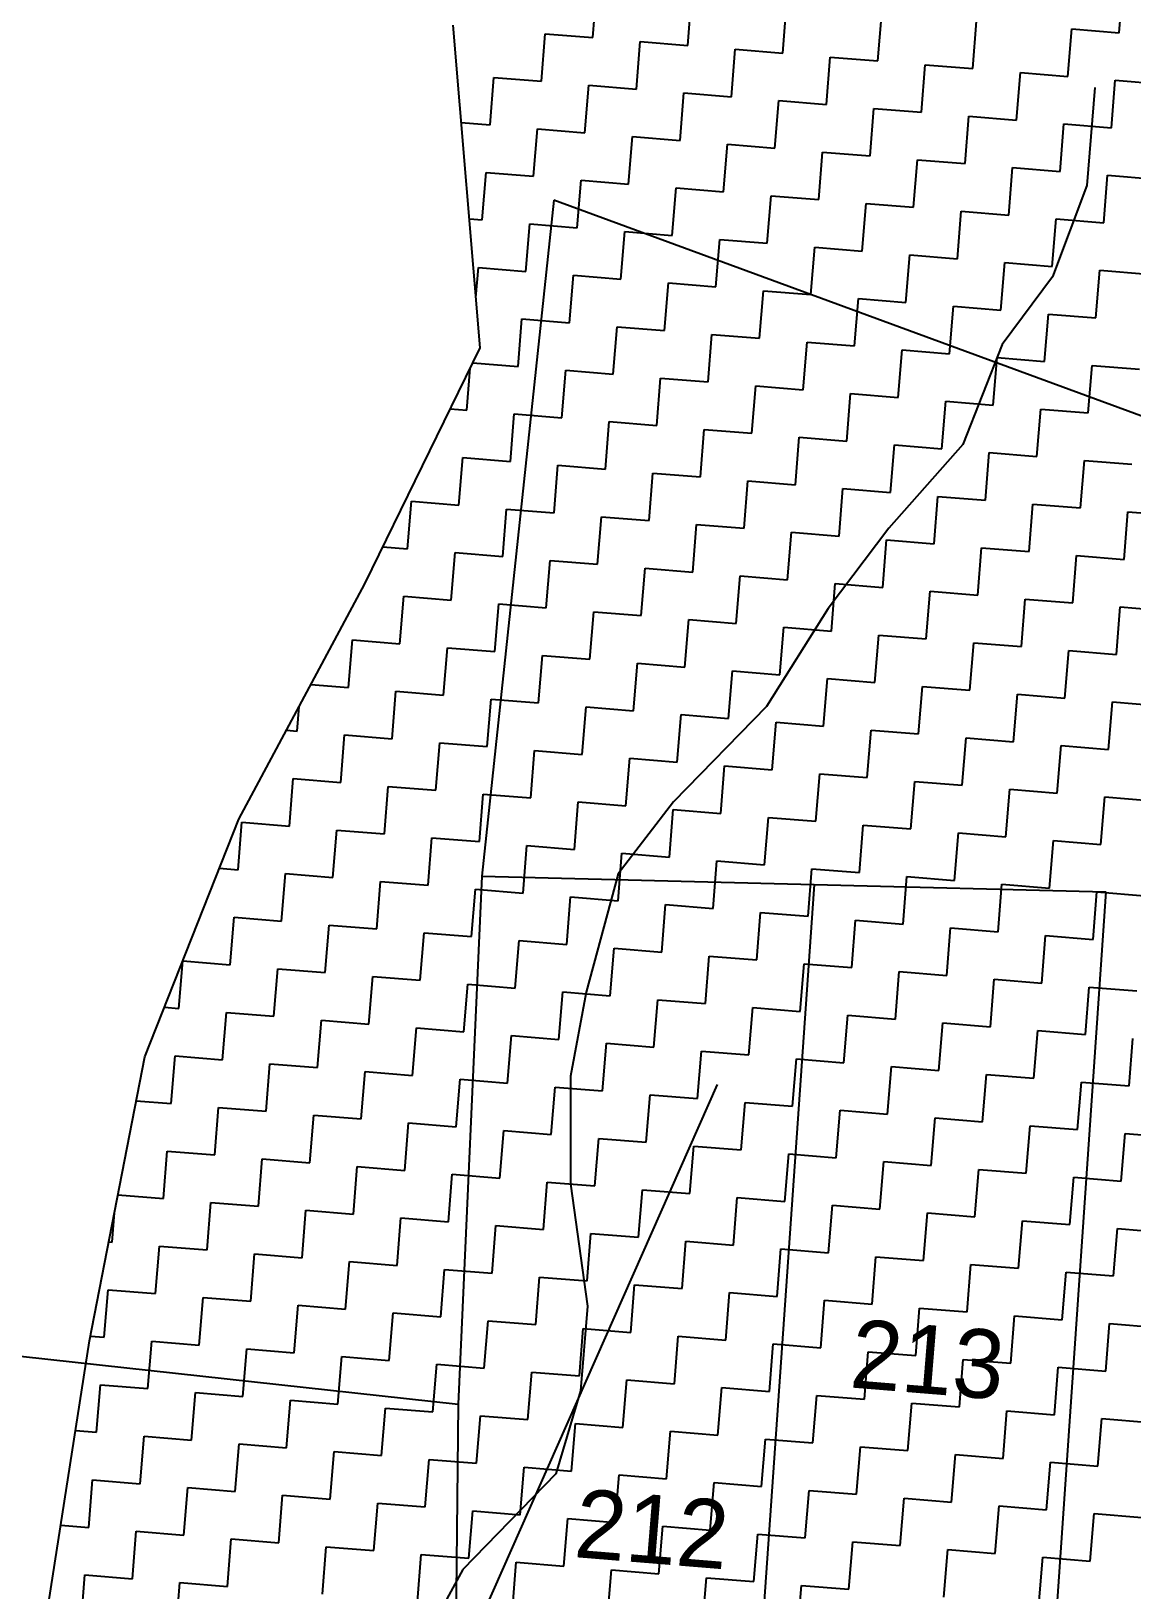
# Model space of a CAD drawing. Header units: metres. Extents: x 286589 to 288713, y 2001360 to 2004418.
# Drawn here: x 288241.7 to 288362.6, y 2002642.5 to 2002813.7 of the extents above; entities that cross this region are included whole.
import ezdxf
from ezdxf.enums import TextEntityAlignment as Align

# ---------------------------------------------------------------- set-up
doc = ezdxf.new("R2010")
doc.units = ezdxf.units.M
doc.header["$MEASUREMENT"] = 0
for name, color, linetype in [('LINE_WATER', 4, 'Continuous'), ('POLY_HATCH', 12, 'Continuous'), ('POLY_PARCEL', 6, 'Continuous'), ('TEXT_PARCEL', 7, 'Continuous')]:
    doc.layers.add(name, color=color, linetype=linetype)
doc.styles.add('TEXT_MAP', font='')
doc.styles.get('TEXT_MAP').set_extended_font_data('Kruti Dev 050')

msp = doc.modelspace()

# ---------------------------------------------------------------- linework, layer by layer
msp.add_lwpolyline([(288275.95, 2002605.07), (288317.11, 2002697.98)])
at = {"layer": 'LINE_WATER'}
for p, q in [((288358.57, 2002807.47), (288357.69, 2002796.71)), ((288357.69, 2002796.71), (288353.92, 2002786.68)), ((288353.92, 2002786.68), (288348.39, 2002779.25)), ((288348.39, 2002779.25), (288344.05, 2002768.28)), ((288344.05, 2002768.28), (288335.91, 2002759.1)), ((288335.91, 2002759.1), (288329.28, 2002750.28)), ((288329.28, 2002750.28), (288322.49, 2002739.51)), ((288322.49, 2002739.51), (288312.27, 2002729.02)), ((288312.27, 2002729.02), (288306.21, 2002721.14)), ((288306.21, 2002721.14), (288302.69, 2002708.14)), ((288302.69, 2002708.14), (288300.95, 2002698.92)), ((288300.95, 2002698.92), (288300.97, 2002687.1)), ((288300.97, 2002687.1), (288302.83, 2002673.66)), ((288302.83, 2002673.66), (288302.07, 2002664.37)), ((288302.07, 2002664.37), (288299.36, 2002655.23)), ((288299.36, 2002655.23), (288289.14, 2002644.74)), ((288289.14, 2002644.74), (288284.51, 2002636.25))]:
    msp.add_line(p, q, dxfattribs=at)
at = {"layer": 'POLY_HATCH', "linetype": 'Continuous'}
for p, q in [((288303.4, 2002812.95), (288303.83, 2002818.17)), ((288313.84, 2002812.1), (288314.26, 2002817.32)), ((288361.23, 2002813.49), (288361.65, 2002818.71)), ((288324.27, 2002811.25), (288324.7, 2002816.46)), ((288334.71, 2002810.4), (288335.14, 2002815.61)), ((288345.15, 2002809.55), (288345.57, 2002814.76)), ((288355.58, 2002808.69), (288356.01, 2002813.91)), ((288356.01, 2002813.91), (288361.23, 2002813.49)), ((288297.76, 2002808.16), (288298.18, 2002813.37)), ((288298.18, 2002813.37), (288303.4, 2002812.95)), ((288308.2, 2002807.3), (288308.62, 2002812.52)), ((288308.62, 2002812.52), (288313.84, 2002812.1)), ((288318.63, 2002806.45), (288319.06, 2002811.67)), ((288319.06, 2002811.67), (288324.27, 2002811.25)), ((288329.07, 2002805.6), (288329.49, 2002810.82)), ((288329.49, 2002810.82), (288334.71, 2002810.4)), ((288339.5, 2002804.75), (288339.93, 2002809.97)), ((288339.93, 2002809.97), (288345.15, 2002809.55)), ((288349.94, 2002803.9), (288350.37, 2002809.12)), ((288350.37, 2002809.12), (288355.58, 2002808.69)), ((288292.12, 2002803.36), (288292.54, 2002808.58)), ((288292.54, 2002808.58), (288297.76, 2002808.16)), ((288302.55, 2002802.51), (288302.98, 2002807.73)), ((288302.98, 2002807.73), (288308.2, 2002807.3)), ((288360.38, 2002803.05), (288360.8, 2002808.27)), ((288360.8, 2002808.27), (288366.02, 2002807.84)), ((288312.99, 2002801.66), (288313.41, 2002806.88)), ((288313.41, 2002806.88), (288318.63, 2002806.45)), ((288323.42, 2002800.81), (288323.85, 2002806.03)), ((288323.85, 2002806.03), (288329.07, 2002805.6)), ((288288.96, 2002803.62), (288292.12, 2002803.36)), ((288333.86, 2002799.96), (288334.29, 2002805.18)), ((288334.29, 2002805.18), (288339.5, 2002804.75)), ((288344.3, 2002799.11), (288344.72, 2002804.33)), ((288344.72, 2002804.33), (288349.94, 2002803.9)), ((288296.91, 2002797.72), (288297.33, 2002802.94)), ((288297.33, 2002802.94), (288302.55, 2002802.51)), ((288307.34, 2002796.87), (288307.77, 2002802.09)), ((288307.77, 2002802.09), (288312.99, 2002801.66)), ((288354.73, 2002798.26), (288355.16, 2002803.48)), ((288355.16, 2002803.48), (288360.38, 2002803.05)), ((288317.78, 2002796.02), (288318.21, 2002801.24)), ((288318.21, 2002801.24), (288323.42, 2002800.81)), ((288328.22, 2002795.17), (288328.64, 2002800.38)), ((288328.64, 2002800.38), (288333.86, 2002799.96)), ((288338.65, 2002794.32), (288339.08, 2002799.53)), ((288339.08, 2002799.53), (288344.3, 2002799.11)), ((288349.09, 2002793.47), (288349.51, 2002798.68)), ((288349.51, 2002798.68), (288354.73, 2002798.26)), ((288291.26, 2002792.93), (288291.69, 2002798.14)), ((288291.69, 2002798.14), (288296.91, 2002797.72)), ((288301.7, 2002792.08), (288302.13, 2002797.29)), ((288302.13, 2002797.29), (288307.34, 2002796.87)), ((288359.53, 2002792.61), (288359.95, 2002797.83)), ((288359.95, 2002797.83), (288365.17, 2002797.41)), ((288312.14, 2002791.22), (288312.56, 2002796.44)), ((288312.56, 2002796.44), (288317.78, 2002796.02)), ((288322.57, 2002790.37), (288323, 2002795.59)), ((288323, 2002795.59), (288328.22, 2002795.17)), ((288333.01, 2002789.52), (288333.43, 2002794.74)), ((288333.43, 2002794.74), (288338.65, 2002794.32)), ((288343.45, 2002788.67), (288343.87, 2002793.89)), ((288343.87, 2002793.89), (288349.09, 2002793.47)), ((288289.85, 2002793.04), (288291.26, 2002792.93)), ((288296.06, 2002787.28), (288296.48, 2002792.5)), ((288296.48, 2002792.5), (288301.7, 2002792.08)), ((288306.49, 2002786.43), (288306.92, 2002791.65)), ((288306.92, 2002791.65), (288312.14, 2002791.22)), ((288353.88, 2002787.82), (288354.31, 2002793.04)), ((288354.31, 2002793.04), (288359.53, 2002792.61)), ((288316.93, 2002785.58), (288317.36, 2002790.8)), ((288317.36, 2002790.8), (288322.57, 2002790.37)), ((288327.37, 2002784.73), (288327.79, 2002789.95)), ((288327.79, 2002789.95), (288333.01, 2002789.52)), ((288337.8, 2002783.88), (288338.23, 2002789.1)), ((288338.23, 2002789.1), (288343.45, 2002788.67)), ((288348.24, 2002783.03), (288348.66, 2002788.25)), ((288348.66, 2002788.25), (288353.88, 2002787.82)), ((288290.57, 2002784.43), (288290.84, 2002787.71)), ((288290.84, 2002787.71), (288296.06, 2002787.28)), ((288300.85, 2002781.64), (288301.28, 2002786.86)), ((288301.28, 2002786.86), (288306.49, 2002786.43)), ((288358.67, 2002782.18), (288359.1, 2002787.4)), ((288359.1, 2002787.4), (288364.32, 2002786.97)), ((288311.29, 2002780.79), (288311.71, 2002786.01)), ((288311.71, 2002786.01), (288316.93, 2002785.58)), ((288321.72, 2002779.94), (288322.15, 2002785.16)), ((288322.15, 2002785.16), (288327.37, 2002784.73)), ((288332.16, 2002779.09), (288332.58, 2002784.31)), ((288332.58, 2002784.31), (288337.8, 2002783.88)), ((288342.6, 2002778.24), (288343.02, 2002783.45)), ((288343.02, 2002783.45), (288348.24, 2002783.03)), ((288295.21, 2002776.85), (288295.63, 2002782.06)), ((288295.63, 2002782.06), (288300.85, 2002781.64)), ((288353.03, 2002777.39), (288353.46, 2002782.6)), ((288353.46, 2002782.6), (288358.67, 2002782.18)), ((288305.64, 2002776), (288306.07, 2002781.21)), ((288306.07, 2002781.21), (288311.29, 2002780.79)), ((288316.08, 2002775.15), (288316.5, 2002780.36)), ((288316.5, 2002780.36), (288321.72, 2002779.94)), ((288326.52, 2002774.29), (288326.94, 2002779.51)), ((288326.94, 2002779.51), (288332.16, 2002779.09)), ((288336.95, 2002773.44), (288337.38, 2002778.66)), ((288337.38, 2002778.66), (288342.6, 2002778.24)), ((288289.56, 2002772.05), (288289.94, 2002776.65)), ((288290.23, 2002777.25), (288295.21, 2002776.85)), ((288300, 2002771.2), (288300.43, 2002776.42)), ((288300.43, 2002776.42), (288305.64, 2002776)), ((288347.39, 2002772.59), (288347.81, 2002777.81)), ((288347.81, 2002777.81), (288353.03, 2002777.39)), ((288357.82, 2002771.74), (288358.25, 2002776.96)), ((288358.25, 2002776.96), (288363.47, 2002776.54)), ((288310.44, 2002770.35), (288310.86, 2002775.57)), ((288310.86, 2002775.57), (288316.08, 2002775.15)), ((288320.87, 2002769.5), (288321.3, 2002774.72)), ((288321.3, 2002774.72), (288326.52, 2002774.29)), ((288331.31, 2002768.65), (288331.73, 2002773.87)), ((288331.73, 2002773.87), (288336.95, 2002773.44)), ((288341.74, 2002767.8), (288342.17, 2002773.02)), ((288342.17, 2002773.02), (288347.39, 2002772.59)), ((288287.76, 2002772.2), (288289.56, 2002772.05)), ((288294.36, 2002766.41), (288294.78, 2002771.63)), ((288294.78, 2002771.63), (288300, 2002771.2)), ((288352.18, 2002766.95), (288352.61, 2002772.17)), ((288352.61, 2002772.17), (288357.82, 2002771.74)), ((288304.79, 2002765.56), (288305.22, 2002770.78)), ((288305.22, 2002770.78), (288310.44, 2002770.35)), ((288315.23, 2002764.71), (288315.65, 2002769.93)), ((288315.65, 2002769.93), (288320.87, 2002769.5)), ((288325.66, 2002763.86), (288326.09, 2002769.08)), ((288326.09, 2002769.08), (288331.31, 2002768.65)), ((288336.1, 2002763.01), (288336.53, 2002768.23)), ((288336.53, 2002768.23), (288341.74, 2002767.8)), ((288288.71, 2002761.62), (288289.14, 2002766.84)), ((288289.14, 2002766.84), (288294.36, 2002766.41)), ((288299.15, 2002760.77), (288299.57, 2002765.99)), ((288299.57, 2002765.99), (288304.79, 2002765.56)), ((288346.54, 2002762.16), (288346.96, 2002767.38)), ((288346.96, 2002767.38), (288352.18, 2002766.95)), ((288356.97, 2002761.31), (288357.4, 2002766.52)), ((288357.4, 2002766.52), (288362.62, 2002766.1)), ((288309.59, 2002759.92), (288310.01, 2002765.13)), ((288310.01, 2002765.13), (288315.23, 2002764.71)), ((288320.02, 2002759.07), (288320.45, 2002764.28)), ((288320.45, 2002764.28), (288325.66, 2002763.86)), ((288330.46, 2002758.21), (288330.88, 2002763.43)), ((288330.88, 2002763.43), (288336.1, 2002763.01)), ((288340.89, 2002757.36), (288341.32, 2002762.58)), ((288341.32, 2002762.58), (288346.54, 2002762.16)), ((288283.07, 2002756.82), (288283.49, 2002762.04)), ((288283.49, 2002762.04), (288288.71, 2002761.62)), ((288293.51, 2002755.97), (288293.93, 2002761.19)), ((288293.93, 2002761.19), (288299.15, 2002760.77)), ((288351.33, 2002756.51), (288351.76, 2002761.73)), ((288351.76, 2002761.73), (288356.97, 2002761.31)), ((288361.77, 2002755.66), (288362.19, 2002760.88)), ((288362.19, 2002760.88), (288367.41, 2002760.46)), ((288303.94, 2002755.12), (288304.37, 2002760.34)), ((288304.37, 2002760.34), (288309.59, 2002759.92)), ((288314.38, 2002754.27), (288314.8, 2002759.49)), ((288314.8, 2002759.49), (288320.02, 2002759.07)), ((288324.81, 2002753.42), (288325.24, 2002758.64)), ((288325.24, 2002758.64), (288330.46, 2002758.21)), ((288335.25, 2002752.57), (288335.68, 2002757.79)), ((288335.68, 2002757.79), (288340.89, 2002757.36)), ((288280.36, 2002757.05), (288283.07, 2002756.82)), ((288287.86, 2002751.18), (288288.29, 2002756.4)), ((288288.29, 2002756.4), (288293.51, 2002755.97)), ((288345.69, 2002751.72), (288346.11, 2002756.94)), ((288346.11, 2002756.94), (288351.33, 2002756.51)), ((288356.12, 2002750.87), (288356.55, 2002756.09)), ((288356.55, 2002756.09), (288361.77, 2002755.66)), ((288298.3, 2002750.33), (288298.72, 2002755.55)), ((288298.72, 2002755.55), (288303.94, 2002755.12)), ((288308.73, 2002749.48), (288309.16, 2002754.7)), ((288309.16, 2002754.7), (288314.38, 2002754.27)), ((288319.17, 2002748.63), (288319.6, 2002753.85)), ((288319.6, 2002753.85), (288324.81, 2002753.42)), ((288329.61, 2002747.78), (288330.03, 2002753)), ((288330.03, 2002753), (288335.25, 2002752.57)), ((288282.22, 2002746.39), (288282.64, 2002751.61)), ((288282.64, 2002751.61), (288287.86, 2002751.18)), ((288292.65, 2002745.54), (288293.08, 2002750.76)), ((288293.08, 2002750.76), (288298.3, 2002750.33)), ((288340.04, 2002746.93), (288340.47, 2002752.15)), ((288340.47, 2002752.15), (288345.69, 2002751.72)), ((288350.48, 2002746.08), (288350.9, 2002751.3)), ((288350.9, 2002751.3), (288356.12, 2002750.87)), ((288303.09, 2002744.69), (288303.52, 2002749.91)), ((288303.52, 2002749.91), (288308.73, 2002749.48)), ((288313.53, 2002743.84), (288313.95, 2002749.05)), ((288313.95, 2002749.05), (288319.17, 2002748.63)), ((288360.92, 2002745.23), (288361.34, 2002750.44)), ((288361.34, 2002750.44), (288366.56, 2002750.02)), ((288323.96, 2002742.99), (288324.39, 2002748.2)), ((288324.39, 2002748.2), (288329.61, 2002747.78)), ((288334.4, 2002742.14), (288334.82, 2002747.35)), ((288334.82, 2002747.35), (288340.04, 2002746.93)), ((288276.58, 2002741.6), (288277, 2002746.81)), ((288277, 2002746.81), (288282.22, 2002746.39)), ((288287.01, 2002740.75), (288287.44, 2002745.96)), ((288287.44, 2002745.96), (288292.65, 2002745.54)), ((288344.84, 2002741.28), (288345.26, 2002746.5)), ((288345.26, 2002746.5), (288350.48, 2002746.08)), ((288355.27, 2002740.43), (288355.7, 2002745.65)), ((288355.7, 2002745.65), (288360.92, 2002745.23)), ((288297.45, 2002739.89), (288297.87, 2002745.11)), ((288297.87, 2002745.11), (288303.09, 2002744.69)), ((288307.88, 2002739.04), (288308.31, 2002744.26)), ((288308.31, 2002744.26), (288313.53, 2002743.84)), ((288318.32, 2002738.19), (288318.75, 2002743.41)), ((288318.75, 2002743.41), (288323.96, 2002742.99)), ((288328.76, 2002737.34), (288329.18, 2002742.56)), ((288329.18, 2002742.56), (288334.4, 2002742.14)), ((288272.45, 2002741.93), (288276.58, 2002741.6)), ((288281.37, 2002735.95), (288281.79, 2002741.17)), ((288281.79, 2002741.17), (288287.01, 2002740.75)), ((288291.8, 2002735.1), (288292.23, 2002740.32)), ((288292.23, 2002740.32), (288297.45, 2002739.89)), ((288339.19, 2002736.49), (288339.62, 2002741.71)), ((288339.62, 2002741.71), (288344.84, 2002741.28)), ((288349.63, 2002735.64), (288350.05, 2002740.86)), ((288350.05, 2002740.86), (288355.27, 2002740.43)), ((288270.93, 2002736.8), (288271.15, 2002739.5)), ((288302.24, 2002734.25), (288302.67, 2002739.47)), ((288302.67, 2002739.47), (288307.88, 2002739.04)), ((288312.68, 2002733.4), (288313.1, 2002738.62)), ((288313.1, 2002738.62), (288318.32, 2002738.19)), ((288360.06, 2002734.79), (288360.49, 2002740.01)), ((288360.49, 2002740.01), (288365.71, 2002739.58)), ((288269.76, 2002736.9), (288270.93, 2002736.8)), ((288323.11, 2002732.55), (288323.54, 2002737.77)), ((288323.54, 2002737.77), (288328.76, 2002737.34)), ((288333.55, 2002731.7), (288333.97, 2002736.92)), ((288333.97, 2002736.92), (288339.19, 2002736.49)), ((288275.72, 2002731.16), (288276.15, 2002736.38)), ((288276.15, 2002736.38), (288281.37, 2002735.95)), ((288286.16, 2002730.31), (288286.59, 2002735.53)), ((288286.59, 2002735.53), (288291.8, 2002735.1)), ((288343.99, 2002730.85), (288344.41, 2002736.07)), ((288344.41, 2002736.07), (288349.63, 2002735.64)), ((288354.42, 2002730), (288354.85, 2002735.22)), ((288354.85, 2002735.22), (288360.06, 2002734.79)), ((288296.6, 2002729.46), (288297.02, 2002734.68)), ((288297.02, 2002734.68), (288302.24, 2002734.25)), ((288307.03, 2002728.61), (288307.46, 2002733.83)), ((288307.46, 2002733.83), (288312.68, 2002733.4)), ((288317.47, 2002727.76), (288317.89, 2002732.98)), ((288317.89, 2002732.98), (288323.11, 2002732.55)), ((288327.91, 2002726.91), (288328.33, 2002732.12)), ((288328.33, 2002732.12), (288333.55, 2002731.7)), ((288270.08, 2002726.37), (288270.51, 2002731.59)), ((288270.51, 2002731.59), (288275.72, 2002731.16)), ((288280.52, 2002725.52), (288280.94, 2002730.73)), ((288280.94, 2002730.73), (288286.16, 2002730.31)), ((288338.34, 2002726.06), (288338.77, 2002731.27)), ((288338.77, 2002731.27), (288343.99, 2002730.85)), ((288348.78, 2002725.21), (288349.2, 2002730.42)), ((288349.2, 2002730.42), (288354.42, 2002730)), ((288290.95, 2002724.67), (288291.38, 2002729.88)), ((288291.38, 2002729.88), (288296.6, 2002729.46)), ((288301.39, 2002723.81), (288301.82, 2002729.03)), ((288301.82, 2002729.03), (288307.03, 2002728.61)), ((288359.21, 2002724.35), (288359.64, 2002729.57)), ((288359.64, 2002729.57), (288364.86, 2002729.15)), ((288264.44, 2002721.57), (288264.86, 2002726.79)), ((288264.86, 2002726.79), (288270.08, 2002726.37)), ((288311.83, 2002722.96), (288312.25, 2002728.18)), ((288312.25, 2002728.18), (288317.47, 2002727.76)), ((288322.26, 2002722.11), (288322.69, 2002727.33)), ((288322.69, 2002727.33), (288327.91, 2002726.91)), ((288274.87, 2002720.72), (288275.3, 2002725.94)), ((288275.3, 2002725.94), (288280.52, 2002725.52)), ((288285.31, 2002719.87), (288285.74, 2002725.09)), ((288285.74, 2002725.09), (288290.95, 2002724.67)), ((288332.7, 2002721.26), (288333.12, 2002726.48)), ((288333.12, 2002726.48), (288338.34, 2002726.06)), ((288343.13, 2002720.41), (288343.56, 2002725.63)), ((288343.56, 2002725.63), (288348.78, 2002725.21)), ((288295.75, 2002719.02), (288296.17, 2002724.24)), ((288296.17, 2002724.24), (288301.39, 2002723.81)), ((288306.18, 2002718.17), (288306.61, 2002723.39)), ((288306.61, 2002723.39), (288311.83, 2002722.96)), ((288353.57, 2002719.56), (288354, 2002724.78)), ((288354, 2002724.78), (288359.21, 2002724.35)), ((288262.39, 2002721.74), (288264.44, 2002721.57)), ((288316.62, 2002717.32), (288317.04, 2002722.54)), ((288317.04, 2002722.54), (288322.26, 2002722.11)), ((288327.05, 2002716.47), (288327.48, 2002721.69)), ((288327.48, 2002721.69), (288332.7, 2002721.26)), ((288269.23, 2002715.93), (288269.66, 2002721.15)), ((288269.66, 2002721.15), (288274.87, 2002720.72)), ((288279.67, 2002715.08), (288280.09, 2002720.3)), ((288280.09, 2002720.3), (288285.31, 2002719.87)), ((288337.49, 2002715.62), (288337.92, 2002720.84)), ((288337.92, 2002720.84), (288343.13, 2002720.41)), ((288347.93, 2002714.77), (288348.35, 2002719.99)), ((288348.35, 2002719.99), (288353.57, 2002719.56)), ((288290.1, 2002714.23), (288290.53, 2002719.45)), ((288290.53, 2002719.45), (288295.75, 2002719.02)), ((288300.54, 2002713.38), (288300.96, 2002718.6)), ((288300.96, 2002718.6), (288306.18, 2002718.17)), ((288358.36, 2002713.92), (288358.79, 2002719.14)), ((288358.79, 2002719.14), (288364.01, 2002718.71)), ((288263.59, 2002711.14), (288264.01, 2002716.36)), ((288264.01, 2002716.36), (288269.23, 2002715.93)), ((288310.98, 2002712.53), (288311.4, 2002717.75)), ((288311.4, 2002717.75), (288316.62, 2002717.32)), ((288321.41, 2002711.68), (288321.84, 2002716.9)), ((288321.84, 2002716.9), (288327.05, 2002716.47)), ((288274.02, 2002710.29), (288274.45, 2002715.51)), ((288274.45, 2002715.51), (288279.67, 2002715.08)), ((288284.46, 2002709.44), (288284.88, 2002714.65)), ((288284.88, 2002714.65), (288290.1, 2002714.23)), ((288331.85, 2002710.83), (288332.27, 2002716.04)), ((288332.27, 2002716.04), (288337.49, 2002715.62)), ((288342.28, 2002709.98), (288342.71, 2002715.19)), ((288342.71, 2002715.19), (288347.93, 2002714.77)), ((288294.9, 2002708.59), (288295.32, 2002713.8)), ((288295.32, 2002713.8), (288300.54, 2002713.38)), ((288305.33, 2002707.74), (288305.76, 2002712.95)), ((288305.76, 2002712.95), (288310.98, 2002712.53)), ((288352.72, 2002709.13), (288353.15, 2002714.34)), ((288353.15, 2002714.34), (288358.36, 2002713.92)), ((288257.94, 2002706.35), (288258.37, 2002711.56)), ((288258.37, 2002711.56), (288263.59, 2002711.14)), ((288315.77, 2002706.88), (288316.19, 2002712.1)), ((288316.19, 2002712.1), (288321.41, 2002711.68)), ((288326.2, 2002706.03), (288326.63, 2002711.25)), ((288326.63, 2002711.25), (288331.85, 2002710.83)), ((288268.38, 2002705.49), (288268.81, 2002710.71)), ((288268.81, 2002710.71), (288274.02, 2002710.29)), ((288278.82, 2002704.64), (288279.24, 2002709.86)), ((288279.24, 2002709.86), (288284.46, 2002709.44)), ((288336.64, 2002705.18), (288337.07, 2002710.4)), ((288337.07, 2002710.4), (288342.28, 2002709.98)), ((288347.08, 2002704.33), (288347.5, 2002709.55)), ((288347.5, 2002709.55), (288352.72, 2002709.13)), ((288289.25, 2002703.79), (288289.68, 2002709.01)), ((288289.68, 2002709.01), (288294.9, 2002708.59)), ((288299.69, 2002702.94), (288300.11, 2002708.16)), ((288300.11, 2002708.16), (288305.33, 2002707.74)), ((288357.51, 2002703.48), (288357.94, 2002708.7)), ((288357.94, 2002708.7), (288363.16, 2002708.27)), ((288256.35, 2002706.48), (288257.94, 2002706.35)), ((288310.12, 2002702.09), (288310.55, 2002707.31)), ((288310.55, 2002707.31), (288315.77, 2002706.88)), ((288320.56, 2002701.24), (288320.99, 2002706.46)), ((288320.99, 2002706.46), (288326.2, 2002706.03)), ((288262.74, 2002700.7), (288263.16, 2002705.92)), ((288263.16, 2002705.92), (288268.38, 2002705.49)), ((288273.17, 2002699.85), (288273.6, 2002705.07)), ((288273.6, 2002705.07), (288278.82, 2002704.64)), ((288331, 2002700.39), (288331.42, 2002705.61)), ((288331.42, 2002705.61), (288336.64, 2002705.18)), ((288341.43, 2002699.54), (288341.86, 2002704.76)), ((288341.86, 2002704.76), (288347.08, 2002704.33)), ((288283.61, 2002699), (288284.03, 2002704.22)), ((288284.03, 2002704.22), (288289.25, 2002703.79)), ((288294.04, 2002698.15), (288294.47, 2002703.37)), ((288294.47, 2002703.37), (288299.69, 2002702.94)), ((288351.87, 2002698.69), (288352.29, 2002703.91)), ((288352.29, 2002703.91), (288357.51, 2002703.48)), ((288362.31, 2002697.84), (288362.73, 2002703.06)), ((288257.09, 2002695.91), (288257.52, 2002701.13)), ((288257.52, 2002701.13), (288262.74, 2002700.7)), ((288304.48, 2002697.3), (288304.91, 2002702.52)), ((288304.91, 2002702.52), (288310.12, 2002702.09)), ((288314.92, 2002696.45), (288315.34, 2002701.67)), ((288315.34, 2002701.67), (288320.56, 2002701.24)), ((288267.53, 2002695.06), (288267.95, 2002700.28)), ((288267.95, 2002700.28), (288273.17, 2002699.85)), ((288277.97, 2002694.21), (288278.39, 2002699.43)), ((288278.39, 2002699.43), (288283.61, 2002699)), ((288325.35, 2002695.6), (288325.78, 2002700.82)), ((288325.78, 2002700.82), (288331, 2002700.39)), ((288335.79, 2002694.75), (288336.22, 2002699.97)), ((288336.22, 2002699.97), (288341.43, 2002699.54)), ((288288.4, 2002693.36), (288288.83, 2002698.58)), ((288288.83, 2002698.58), (288294.04, 2002698.15)), ((288298.84, 2002692.51), (288299.26, 2002697.72)), ((288299.26, 2002697.72), (288304.48, 2002697.3)), ((288346.23, 2002693.9), (288346.65, 2002699.11)), ((288346.65, 2002699.11), (288351.87, 2002698.69)), ((288356.66, 2002693.05), (288357.09, 2002698.26)), ((288357.09, 2002698.26), (288362.31, 2002697.84)), ((288253.26, 2002696.22), (288257.09, 2002695.91)), ((288309.27, 2002691.66), (288309.7, 2002696.87)), ((288309.7, 2002696.87), (288314.92, 2002696.45)), ((288319.71, 2002690.81), (288320.14, 2002696.02)), ((288320.14, 2002696.02), (288325.35, 2002695.6)), ((288261.89, 2002690.27), (288262.31, 2002695.48)), ((288262.31, 2002695.48), (288267.53, 2002695.06)), ((288272.32, 2002689.41), (288272.75, 2002694.63)), ((288272.75, 2002694.63), (288277.97, 2002694.21)), ((288330.15, 2002689.95), (288330.57, 2002695.17)), ((288330.57, 2002695.17), (288335.79, 2002694.75)), ((288340.58, 2002689.1), (288341.01, 2002694.32)), ((288341.01, 2002694.32), (288346.23, 2002693.9)), ((288282.76, 2002688.56), (288283.18, 2002693.78)), ((288283.18, 2002693.78), (288288.4, 2002693.36)), ((288293.19, 2002687.71), (288293.62, 2002692.93)), ((288293.62, 2002692.93), (288298.84, 2002692.51)), ((288351.02, 2002688.25), (288351.44, 2002693.47)), ((288351.44, 2002693.47), (288356.66, 2002693.05)), ((288361.45, 2002687.4), (288361.88, 2002692.62)), ((288361.88, 2002692.62), (288367.1, 2002692.2)), ((288256.24, 2002685.47), (288256.67, 2002690.69)), ((288256.67, 2002690.69), (288261.89, 2002690.27)), ((288303.63, 2002686.86), (288304.06, 2002692.08)), ((288304.06, 2002692.08), (288309.27, 2002691.66)), ((288314.07, 2002686.01), (288314.49, 2002691.23)), ((288314.49, 2002691.23), (288319.71, 2002690.81)), ((288266.68, 2002684.62), (288267.1, 2002689.84)), ((288267.1, 2002689.84), (288272.32, 2002689.41)), ((288277.11, 2002683.77), (288277.54, 2002688.99)), ((288277.54, 2002688.99), (288282.76, 2002688.56)), ((288324.5, 2002685.16), (288324.93, 2002690.38)), ((288324.93, 2002690.38), (288330.15, 2002689.95)), ((288334.94, 2002684.31), (288335.36, 2002689.53)), ((288335.36, 2002689.53), (288340.58, 2002689.1)), ((288287.55, 2002682.92), (288287.98, 2002688.14)), ((288287.98, 2002688.14), (288293.19, 2002687.71)), ((288297.99, 2002682.07), (288298.41, 2002687.29)), ((288298.41, 2002687.29), (288303.63, 2002686.86)), ((288345.38, 2002683.46), (288345.8, 2002688.68)), ((288345.8, 2002688.68), (288351.02, 2002688.25)), ((288355.81, 2002682.61), (288356.24, 2002687.83)), ((288356.24, 2002687.83), (288361.45, 2002687.4)), ((288251.25, 2002685.88), (288256.24, 2002685.47)), ((288308.42, 2002681.22), (288308.85, 2002686.44)), ((288308.85, 2002686.44), (288314.07, 2002686.01)), ((288318.86, 2002680.37), (288319.28, 2002685.59)), ((288319.28, 2002685.59), (288324.5, 2002685.16)), ((288250.6, 2002680.68), (288250.86, 2002683.89)), ((288261.04, 2002679.83), (288261.46, 2002685.05)), ((288261.46, 2002685.05), (288266.68, 2002684.62)), ((288271.47, 2002678.98), (288271.9, 2002684.2)), ((288271.9, 2002684.2), (288277.11, 2002683.77)), ((288329.3, 2002679.52), (288329.72, 2002684.74)), ((288329.72, 2002684.74), (288334.94, 2002684.31)), ((288339.73, 2002678.67), (288340.16, 2002683.89)), ((288340.16, 2002683.89), (288345.38, 2002683.46)), ((288281.91, 2002678.13), (288282.33, 2002683.35)), ((288282.33, 2002683.35), (288287.55, 2002682.92)), ((288292.34, 2002677.28), (288292.77, 2002682.5)), ((288292.77, 2002682.5), (288297.99, 2002682.07)), ((288350.17, 2002677.82), (288350.59, 2002683.03)), ((288350.59, 2002683.03), (288355.81, 2002682.61)), ((288360.6, 2002676.97), (288361.03, 2002682.18)), ((288361.03, 2002682.18), (288366.25, 2002681.76)), ((288250.24, 2002680.71), (288250.6, 2002680.68)), ((288302.78, 2002676.43), (288303.21, 2002681.64)), ((288303.21, 2002681.64), (288308.42, 2002681.22)), ((288313.22, 2002675.58), (288313.64, 2002680.79)), ((288313.64, 2002680.79), (288318.86, 2002680.37)), ((288255.39, 2002675.04), (288255.82, 2002680.25)), ((288255.82, 2002680.25), (288261.04, 2002679.83)), ((288265.83, 2002674.19), (288266.25, 2002679.4)), ((288266.25, 2002679.4), (288271.47, 2002678.98)), ((288323.65, 2002674.73), (288324.08, 2002679.94)), ((288324.08, 2002679.94), (288329.3, 2002679.52)), ((288334.09, 2002673.87), (288334.51, 2002679.09)), ((288334.51, 2002679.09), (288339.73, 2002678.67)), ((288276.26, 2002673.34), (288276.69, 2002678.55)), ((288276.69, 2002678.55), (288281.91, 2002678.13)), ((288286.7, 2002672.48), (288287.13, 2002677.7)), ((288287.13, 2002677.7), (288292.34, 2002677.28)), ((288344.52, 2002673.02), (288344.95, 2002678.24)), ((288344.95, 2002678.24), (288350.17, 2002677.82)), ((288354.96, 2002672.17), (288355.39, 2002677.39)), ((288355.39, 2002677.39), (288360.6, 2002676.97)), ((288249.75, 2002670.24), (288250.17, 2002675.46)), ((288250.17, 2002675.46), (288255.39, 2002675.04)), ((288297.14, 2002671.63), (288297.56, 2002676.85)), ((288297.56, 2002676.85), (288302.78, 2002676.43)), ((288307.57, 2002670.78), (288308, 2002676)), ((288308, 2002676), (288313.22, 2002675.58)), ((288260.18, 2002669.39), (288260.61, 2002674.61)), ((288260.61, 2002674.61), (288265.83, 2002674.19)), ((288270.62, 2002668.54), (288271.05, 2002673.76)), ((288271.05, 2002673.76), (288276.26, 2002673.34)), ((288318.01, 2002669.93), (288318.43, 2002675.15)), ((288318.43, 2002675.15), (288323.65, 2002674.73)), ((288328.44, 2002669.08), (288328.87, 2002674.3)), ((288328.87, 2002674.3), (288334.09, 2002673.87)), ((288281.06, 2002667.69), (288281.48, 2002672.91)), ((288281.48, 2002672.91), (288286.7, 2002672.48)), ((288291.49, 2002666.84), (288291.92, 2002672.06)), ((288291.92, 2002672.06), (288297.14, 2002671.63)), ((288338.88, 2002668.23), (288339.31, 2002673.45)), ((288339.31, 2002673.45), (288344.52, 2002673.02)), ((288349.32, 2002667.38), (288349.74, 2002672.6)), ((288349.74, 2002672.6), (288354.96, 2002672.17)), ((288248.23, 2002670.37), (288249.75, 2002670.24)), ((288301.93, 2002665.99), (288302.35, 2002671.21)), ((288302.35, 2002671.21), (288307.57, 2002670.78)), ((288312.37, 2002665.14), (288312.79, 2002670.36)), ((288312.79, 2002670.36), (288318.01, 2002669.93)), ((288359.75, 2002666.53), (288360.18, 2002671.75)), ((288360.18, 2002671.75), (288365.4, 2002671.32)), ((288254.54, 2002664.6), (288254.97, 2002669.82)), ((288254.97, 2002669.82), (288260.18, 2002669.39)), ((288264.98, 2002663.75), (288265.4, 2002668.97)), ((288265.4, 2002668.97), (288270.62, 2002668.54)), ((288322.8, 2002664.29), (288323.23, 2002669.51)), ((288323.23, 2002669.51), (288328.44, 2002669.08)), ((288333.24, 2002663.44), (288333.66, 2002668.66)), ((288333.66, 2002668.66), (288338.88, 2002668.23)), ((288275.41, 2002662.9), (288275.84, 2002668.12)), ((288275.84, 2002668.12), (288281.06, 2002667.69)), ((288285.85, 2002662.05), (288286.27, 2002667.27)), ((288286.27, 2002667.27), (288291.49, 2002666.84)), ((288343.67, 2002662.59), (288344.1, 2002667.81)), ((288344.1, 2002667.81), (288349.32, 2002667.38)), ((288354.11, 2002661.74), (288354.54, 2002666.96)), ((288354.54, 2002666.96), (288359.75, 2002666.53)), ((288248.9, 2002659.81), (288249.32, 2002665.03)), ((288249.32, 2002665.03), (288254.54, 2002664.6)), ((288296.29, 2002661.2), (288296.71, 2002666.42)), ((288296.71, 2002666.42), (288301.93, 2002665.99)), ((288306.72, 2002660.35), (288307.15, 2002665.57)), ((288307.15, 2002665.57), (288312.37, 2002665.14)), ((288259.33, 2002658.96), (288259.76, 2002664.18)), ((288259.76, 2002664.18), (288264.98, 2002663.75)), ((288269.77, 2002658.11), (288270.2, 2002663.32)), ((288270.2, 2002663.32), (288275.41, 2002662.9)), ((288317.16, 2002659.5), (288317.58, 2002664.71)), ((288317.58, 2002664.71), (288322.8, 2002664.29)), ((288327.59, 2002658.65), (288328.02, 2002663.86)), ((288328.02, 2002663.86), (288333.24, 2002663.44)), ((288280.21, 2002657.26), (288280.63, 2002662.47)), ((288280.63, 2002662.47), (288285.85, 2002662.05)), ((288290.64, 2002656.41), (288291.07, 2002661.62)), ((288291.07, 2002661.62), (288296.29, 2002661.2)), ((288338.03, 2002657.8), (288338.46, 2002663.01)), ((288338.46, 2002663.01), (288343.67, 2002662.59)), ((288348.47, 2002656.94), (288348.89, 2002662.16)), ((288348.89, 2002662.16), (288354.11, 2002661.74)), ((288246.59, 2002660), (288248.9, 2002659.81)), ((288301.08, 2002655.55), (288301.5, 2002660.77)), ((288301.5, 2002660.77), (288306.72, 2002660.35)), ((288311.51, 2002654.7), (288311.94, 2002659.92)), ((288311.94, 2002659.92), (288317.16, 2002659.5)), ((288358.9, 2002656.09), (288359.33, 2002661.31)), ((288359.33, 2002661.31), (288364.55, 2002660.89)), ((288253.69, 2002654.16), (288254.12, 2002659.38)), ((288254.12, 2002659.38), (288259.33, 2002658.96)), ((288264.13, 2002653.31), (288264.55, 2002658.53)), ((288264.55, 2002658.53), (288269.77, 2002658.11)), ((288321.95, 2002653.85), (288322.38, 2002659.07)), ((288322.38, 2002659.07), (288327.59, 2002658.65)), ((288332.39, 2002653), (288332.81, 2002658.22)), ((288332.81, 2002658.22), (288338.03, 2002657.8)), ((288274.56, 2002652.46), (288274.99, 2002657.68)), ((288274.99, 2002657.68), (288280.21, 2002657.26)), ((288285, 2002651.61), (288285.42, 2002656.83)), ((288285.42, 2002656.83), (288290.64, 2002656.41)), ((288342.82, 2002652.15), (288343.25, 2002657.37)), ((288343.25, 2002657.37), (288348.47, 2002656.94)), ((288353.26, 2002651.3), (288353.68, 2002656.52)), ((288353.68, 2002656.52), (288358.9, 2002656.09)), ((288295.44, 2002650.76), (288295.86, 2002655.98)), ((288295.86, 2002655.98), (288301.08, 2002655.55)), ((288305.87, 2002649.91), (288306.3, 2002655.13)), ((288306.3, 2002655.13), (288311.51, 2002654.7)), ((288248.05, 2002649.37), (288248.47, 2002654.59)), ((288248.47, 2002654.59), (288253.69, 2002654.16)), ((288258.48, 2002648.52), (288258.91, 2002653.74)), ((288258.91, 2002653.74), (288264.13, 2002653.31)), ((288316.31, 2002649.06), (288316.73, 2002654.28)), ((288316.73, 2002654.28), (288321.95, 2002653.85)), ((288326.74, 2002648.21), (288327.17, 2002653.43)), ((288327.17, 2002653.43), (288332.39, 2002653)), ((288268.92, 2002647.67), (288269.34, 2002652.89)), ((288269.34, 2002652.89), (288274.56, 2002652.46)), ((288279.36, 2002646.82), (288279.78, 2002652.04)), ((288279.78, 2002652.04), (288285, 2002651.61)), ((288337.18, 2002647.36), (288337.61, 2002652.58)), ((288337.61, 2002652.58), (288342.82, 2002652.15)), ((288347.62, 2002646.51), (288348.04, 2002651.73)), ((288348.04, 2002651.73), (288353.26, 2002651.3)), ((288244.96, 2002649.62), (288248.05, 2002649.37)), ((288289.79, 2002645.97), (288290.22, 2002651.19)), ((288290.22, 2002651.19), (288295.44, 2002650.76)), ((288300.23, 2002645.12), (288300.65, 2002650.34)), ((288300.65, 2002650.34), (288305.87, 2002649.91)), ((288358.05, 2002645.66), (288358.48, 2002650.88)), ((288358.48, 2002650.88), (288363.7, 2002650.45)), ((288252.84, 2002643.73), (288253.26, 2002648.95)), ((288253.26, 2002648.95), (288258.48, 2002648.52)), ((288263.28, 2002642.88), (288263.7, 2002648.1)), ((288263.7, 2002648.1), (288268.92, 2002647.67)), ((288310.66, 2002644.27), (288311.09, 2002649.49)), ((288311.09, 2002649.49), (288316.31, 2002649.06)), ((288321.1, 2002643.42), (288321.53, 2002648.63)), ((288321.53, 2002648.63), (288326.74, 2002648.21)), ((288273.71, 2002642.03), (288274.14, 2002647.24)), ((288274.14, 2002647.24), (288279.36, 2002646.82)), ((288284.15, 2002641.18), (288284.57, 2002646.39)), ((288284.57, 2002646.39), (288289.79, 2002645.97)), ((288331.54, 2002642.57), (288331.96, 2002647.78)), ((288331.96, 2002647.78), (288337.18, 2002647.36)), ((288341.97, 2002641.72), (288342.4, 2002646.93)), ((288342.4, 2002646.93), (288347.62, 2002646.51)), ((288294.58, 2002640.33), (288295.01, 2002645.54)), ((288295.01, 2002645.54), (288300.23, 2002645.12)), ((288305.02, 2002639.47), (288305.45, 2002644.69)), ((288305.45, 2002644.69), (288310.66, 2002644.27)), ((288352.41, 2002640.86), (288352.83, 2002646.08)), ((288352.83, 2002646.08), (288358.05, 2002645.66)), ((288247.2, 2002638.94), (288247.62, 2002644.15)), ((288247.62, 2002644.15), (288252.84, 2002643.73)), ((288257.63, 2002638.08), (288258.06, 2002643.3)), ((288258.06, 2002643.3), (288263.28, 2002642.88)), ((288315.46, 2002638.62), (288315.88, 2002643.84)), ((288315.88, 2002643.84), (288321.1, 2002643.42)), ((288325.89, 2002637.77), (288326.32, 2002642.99)), ((288326.32, 2002642.99), (288331.54, 2002642.57))]:
    msp.add_line(p, q, dxfattribs=at)
at = {"layer": 'POLY_HATCH'}
for p, q in [((288291.04, 2002778.9), (288288.06, 2002814.31)), ((288278.37, 2002752.97), (288291.04, 2002778.9)), ((288264.53, 2002727.14), (288278.37, 2002752.97)), ((288254.19, 2002701.02), (288264.53, 2002727.14)), ((288248.13, 2002669.86), (288254.19, 2002701.02)), ((288243.24, 2002638.6), (288248.13, 2002669.86))]:
    msp.add_line(p, q, dxfattribs=at)
at = {"layer": 'POLY_PARCEL'}
for p, q in [((288299.12, 2002795.11), (288291.23, 2002720.88)), ((288392.89, 2002760.67), (288299.12, 2002795.11)), ((288291.23, 2002720.88), (288288.62, 2002662.9)), ((288291.23, 2002720.88), (288327.73, 2002719.96)), ((288327.73, 2002719.96), (288320.55, 2002617.44)), ((288327.73, 2002719.96), (288359.77, 2002719.16)), ((288359.77, 2002719.16), (288351.98, 2002605.65)), ((288135.59, 2002679.61), (288288.62, 2002662.9)), ((288288.62, 2002662.9), (288288.15, 2002621.09))]:
    msp.add_line(p, q, dxfattribs=at)

# ---------------------------------------------------------------- texts
at = {"layer": 'TEXT_PARCEL', "style": 'TEXT_MAP'}
for s, p in [('213', (288339.9, 2002664.06)), ('212', (288309.61, 2002645.43))]:
    msp.add_text(s, height=7.539, rotation=355.34, dxfattribs=at).set_placement(p, align=Align.CENTER)

doc.saveas('drawing.dxf')
